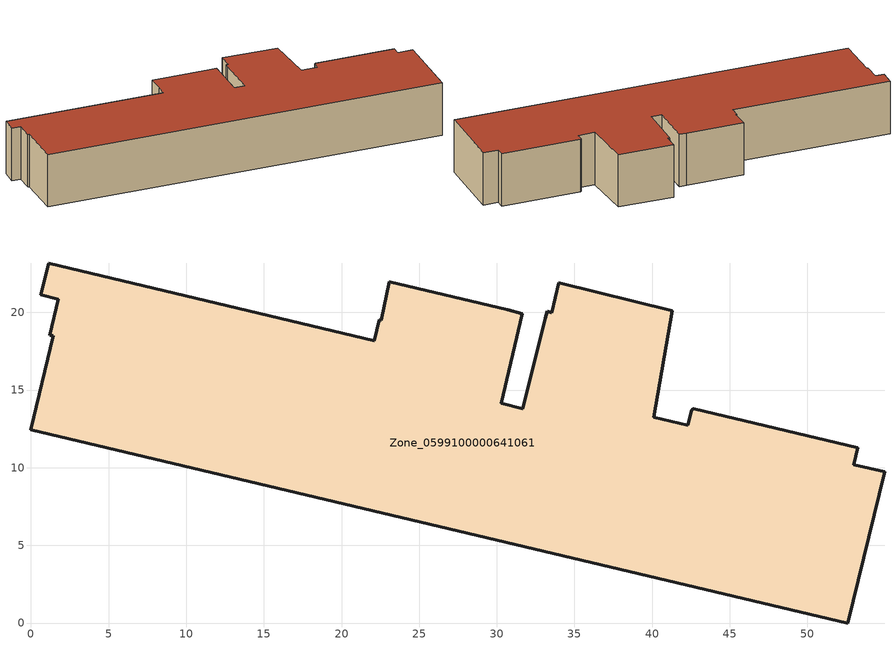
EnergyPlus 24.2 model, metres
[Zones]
Zone_0599100000641061
 floor ground (C_G): 1.22,18.53 1.78,20.85 0.63,21.14 1.15,23.18 22.11,18.16 22.43,19.52 22.57,19.49 23.07,21.97 30.69,20.17 31.64,19.91 30.27,14.15 31.67,13.81 33.13,19.63 33.23,20.06 33.54,19.99 33.99,21.92 41.31,20.11 40.1,13.24 42.31,12.72 42.55,13.74 42.66,13.79 53.23,11.29 52.98,10.2 54.97,9.73 52.6,0 0,12.45 1.44,18.48 z0
 wall outside (C_F): 53.23,11.29 42.66,13.79 42.55,13.74 42.31,12.72 40.1,13.24 41.31,20.11 33.99,21.92 33.54,19.99 33.23,20.06 33.13,19.63 31.67,13.81 30.27,14.15 31.64,19.91 30.69,20.17 23.07,21.97 22.57,19.49 22.43,19.52 22.11,18.16 1.15,23.18 0.63,21.14 1.78,20.85 1.22,18.53 1.44,18.48 0,12.45 52.6,0 54.97,9.73 52.98,10.2 53.23,11.29 z0:7.42
 roof outside (C_R): 22.11,18.16 1.15,23.18 0.63,21.14 1.78,20.85 1.22,18.53 1.44,18.48 0,12.45 52.6,0 54.97,9.73 52.98,10.2 53.23,11.29 42.66,13.79 42.55,13.74 42.31,12.72 40.1,13.24 41.31,20.11 33.99,21.92 33.54,19.99 33.23,20.06 33.13,19.63 31.67,13.81 30.27,14.15 31.64,19.91 30.69,20.17 23.07,21.97 22.57,19.49 22.43,19.52 z7.42
[BUILDING]
Pand.0599100000641061: North Axis=0; Terrain=City; Loads Convergence Tolerance Value=0.04; Temperature Convergence Tolerance Value=0.4; Solar Distribution=FullExterior; Maximum Number of Warmup Days=25; Minimum Number of Warmup Days=1
[Site:Location]
Rotterdam.The.Hague.AP_ZH_NLD Design_Conditions: Latitude=51.96; Longitude=4.45; Time Zone=1; Elevation=-4.5
[SITE:GROUNDTEMPERATURE:BUILDINGSURFACE]
18, 18, 18, 18, 18, 18, 18, 18, 18, 18, 18, 18
[MATERIAL] Thermal Absorptance=0.9; Solar Absorptance=0.7; Visible Absorptance=0.7
Name | Roughness | Thickness | Conductivity | Density | Specific Heat
G.TC.1946 | MediumSmooth | 0.15 | 1 | 540 | 1210
F.TC.1946 | Rough | 0.3 | 0.857143 | 1920 | 840
R.TC.1946 | MediumRough | 0.2 | 0.909091 | 1500 | 1000
[CONSTRUCTION]
C_G: G.TC.1946
C_F: F.TC.1946
C_R: R.TC.1946
[ZONE]
Zone_0599100000641061: Type=1; Multiplier=1; Ceiling Height=Autocalculate; Volume=Autocalculate; Floor Area=autocalculate; Part of Total Floor Area=Yes
[ZONEINFILTRATION:DESIGNFLOWRATE]
Infil_Zone_0599100000641061: Zone or ZoneList or Space or SpaceList=Zone_0599100000641061; Schedule=AlwaysOn; Design Flow Rate Calculation Method=Flow/Area; Flow Rate per Floor Area=0.003; Constant Term Coefficient=1; Temperature Term Coefficient=0; Velocity Term Coefficient=0; Velocity Squared Term Coefficient=0
[HVACTEMPLATE:ZONE:IDEALLOADSAIRSYSTEM]
Zone_0599100000641061: Maximum Heating Supply Air Temperature=50; Minimum Cooling Supply Air Temperature=13; Maximum Heating Supply Air Humidity Ratio=0.0156; Minimum Cooling Supply Air Humidity Ratio=0.0077; Heating Limit=NoLimit; Cooling Limit=NoLimit; Dehumidification Control Type=ConstantSensibleHeatRatio; Cooling Sensible Heat Ratio=0.7; Dehumidification Setpoint=60; Humidification Control Type=None; Humidification Setpoint=30; Outdoor Air Method=None; Outdoor Air Flow Rate per Person=0.00944; Outdoor Air Flow Rate per Zone Floor Area=0; Outdoor Air Flow Rate per Zone=0; Demand Controlled Ventilation Type=None; Outdoor Air Economizer Type=NoEconomizer; Heat Recovery Type=None; Sensible Heat Recovery Effectiveness=0.7; Latent Heat Recovery Effectiveness=0.65
[ZONECONTROL:THERMOSTAT]
ThermostatControl_Zone_0599100000641061: Zone or ZoneList=Zone_0599100000641061; Control Type Schedule=DualSetpointControlType; Control 1=Thermostat_Zone_0599100000641061; Temperature Difference Between Cutout And Setpoint=0
[THERMOSTATSETPOINT:DUALSETPOINT]
Thermostat_Zone_0599100000641061: Heating Setpoint Temperature Schedule=HeatingSetpoint_Zone_0599100000641061; Cooling Setpoint Temperature Schedule=CoolingSetpoint_Zone_0599100000641061
[SCHEDULE:COMPACT]
HeatingSetpoint_Zone_0599100000641061: Through: 12/31, For: AllDays, Until: 24:00, 21
CoolingSetpoint_Zone_0599100000641061: Through: 12/31, For: AllDays, Until: 24:00, 24
DualSetpointControlType: Through: 12/31, For: AllDays, Until: 24:00, 4
AlwaysOn: Through: 12/31, For: AllDays, Until: 24:00, 1
